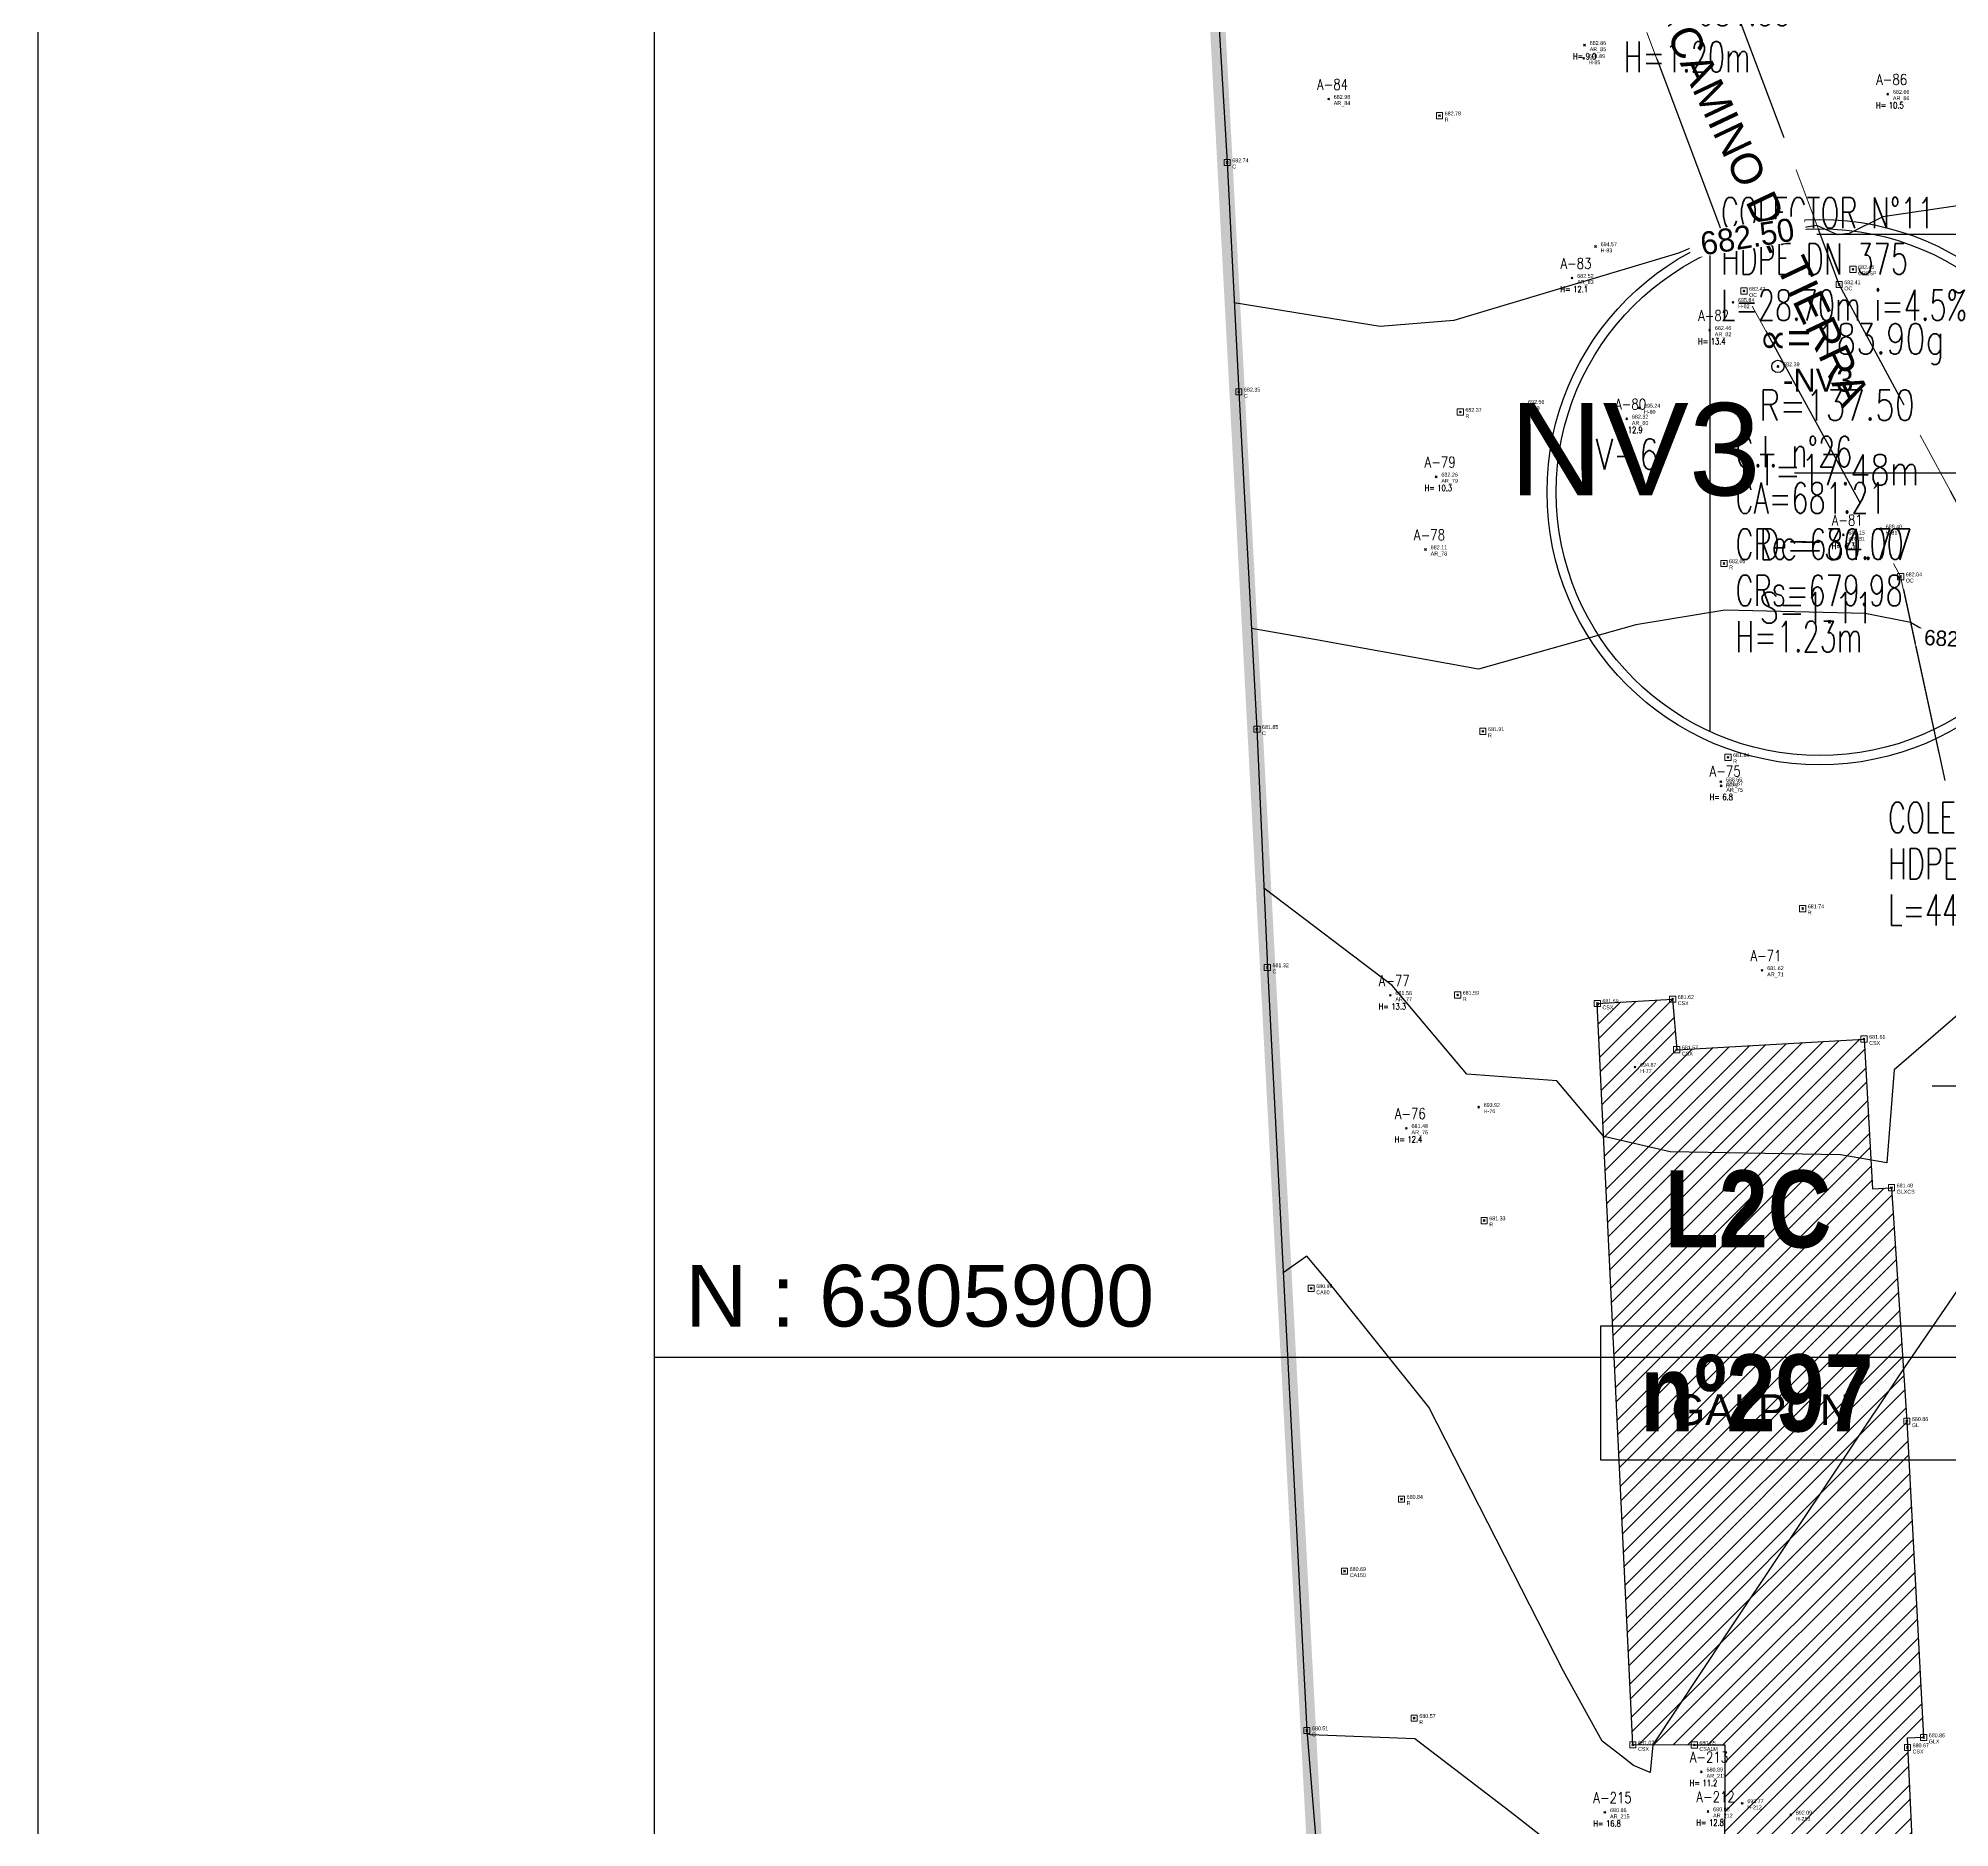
# Model space of a CAD drawing. Extents: x 350769 to 354978, y 6304672 to 6307963.
# Drawn here: x 352180 to 352242, y 6305884.7 to 6305942.8 of the extents above; entities that cross this region are included whole.
import ezdxf
from ezdxf import colors
from ezdxf.entities.mleader import LeaderData, LeaderLine
from ezdxf.math import Vec2, Vec3

# ---------------------------------------------------------------- set-up
doc = ezdxf.new("R2010")
doc.units = 0
doc.header["$PDMODE"] = 35
doc.header["$PDSIZE"] = 0.03
for name, pattern in [('4.0 - LO RECABARREN - DESNIVEL NUEVO$0$HIDDEN', [0.375, 0.25, -0.125]), ('CONTINUOS', [0]), ('DASHDOT', [1, 0.5, -0.25, 0, -0.25]), ('DASHED', [19.049999999999997, 12.7, -6.35]), ('HIDDEN', [9.524999999999999, 6.35, -3.175])]:
    doc.linetypes.add(name, pattern=pattern)
doc.layers.get('0').update_dxf_attribs({"linetype": 'CONTINUOUS'})
for name, color, linetype in [('-LAMINA 1_1250', 1, 'CONTINUOUS'), ('02_Geo ext_Geometria', 2, 'CONTINUOUS'), ('03_Pav ext_Txt', 2, 'CONTINUOS'), ('03_S2_Pav ext_Borde vereda', 7, 'CONTINUOUS'), ('05_All ext_Txt', 4, 'CONTINUOUS'), ('1-ARBOL H1', 7, 'CONTINUOUS'), ('1-ARBOL H2', 1, 'CONTINUOUS'), ('1-ARBOL H3', 241, 'CONTINUOUS'), ('1-ARBOL NOMBRE', 3, 'CONTINUOUS'), ('1-ARBOL PTO', 7, 'CONTINUOUS'), ('1-CAMINO DE TIERRA', 252, 'HIDDEN'), ('1-CASA', 2, 'CONTINUOUS'), ('1-CERCO', 252, 'CERCO_LINE'), ('1-coordenadas', 8, 'CONTINUOUS'), ('1-PRS', 6, 'CONTINUOUS'), ('1-TEXTOS', 7, 'CONTINUOUS'), ('2-ACHURADO EDIFICACION', 252, 'CONTINUOUS'), ('C-TINN', 5, 'CONTINUOUS'), ('C-TOPO-MAJR', 9, 'CONTINUOUS'), ('C-TOPO-MINR', 8, 'CONTINUOUS'), ('V-NODE-TEXT DIC 2012', 31, 'CONTINUOUS')]:
    doc.layers.add(name, color=color, linetype=linetype)
doc.layers.add('0_ASD_LINEA OFICIAL', color=253, linetype='DASHDOT', lineweight=20)
doc.layers.add('0_ASD_TOPOGRAFIA_ELEMENTOS', color=9, linetype='CONTINUOS', lineweight=5, true_color=0xbdbdbd)
doc.styles.add('A', font='arial.ttf', dxfattribs={"height": 2})
doc.styles.add('MtXpl_Symbol', font='symbol.ttf')
doc.styles.add('NEW TURNER_TITULOS', font='techb___.ttf')
doc.styles.add('ROMANS', font='romans.shx', dxfattribs={"width": 0.65})
doc.linetypes.add('CERCO_LINE', pattern='A,0.5,-0.2,[" X ",STANDARD,S=0.1,R=0,X=-0.1,Y=-0.05],-0.25', length=0.95)

# ---------------------------------------------------------------- blocks, each defined once
blk = doc.blocks.new('COORDENADAS')
at = {"layer": '-LAMINA 1_1250'}
blk.add_lwpolyline([(0, 0), (1436.25, 0), (1436.25, -923.4793331762776), (0, -923.4793331762776)], close=True, dxfattribs=at)
at = {"layer": '1-coordenadas'}
for p, q in [((20, -900.625), (20, -0.625)), ((20, -300.625), (1420, -300.625))]:
    blk.add_line(p, q, dxfattribs=at)
at = {"layer": '1-coordenadas', "style": 'A'}
blk.add_text('N : 6305900', height=2, dxfattribs=at).set_placement((21, -299.625))
blk = doc.blocks.new('_Dot')
at = {"color": 0, "linetype": 'ByBlock', "lineweight": -2}
blk.add_line((-0.5, 0), (-1, 0), dxfattribs=at)
at = {"color": 0, "linetype": 'ByBlock', "const_width": 0.5}
blk.add_lwpolyline([(-0.25, 0, 1), (0.25, 0, 1)], format="xyb", close=True, dxfattribs=at)
blk = doc.blocks.new('A$C27410629')
blk.add_lwpolyline([(26.76225675866863, 1139.310514166373), (39.21964993734127, 1139.310514166373), (39.21964993734127, 1134.950208185357), (26.76225675866863, 1134.950208185357)], close=True)
at = {"layer": '0_ASD_LINEA OFICIAL', "ltscale": 8}
blk.add_lwpolyline([(76.7953272922519, 1069.871826448478, 0.5, 0.5, 0.0082602829516699), (73.75120944769878, 1083.84613889671, 0.5, 0.5, 0.0284436034361872), (70.02322302448738, 1095.123899362329, 0.5, 0.5, -0.0125641486096236), (61.85169162339338, 1118.103795091622, 0.5, 0.5, -4.8188611198e-05), (57.16621416757698, 1131.528602737148, 0.5, 0.5, -0.0136636635266434), (47.35306737102655, 1157.144811785064, 0.5, 0.5, -0.058265206568289), (39.5238239384571, 1192.667044975913, 0.5, 0.5, 0), (39.52382393476162, 1192.667044975795, 0.5, 0.5, -0.0039617241967277), (39.30971049536311, 1195.102375908729, 0.5, 0.5, -0.2741006311764708), (74.41974673312143, 1266.696226243977, 0.5, 0.5, 0), (74.41974673312143, 1266.696226243977, 0.5, 0.5, -0.1176347053763299), (110.9320621097566, 1279.578054116107, 0.5, 0.5, -0.1054479127376658), (145.7934265161566, 1276.066786170079, 0.5, 0.5, -0.0422728465568076), (159.0130519136401, 1270.583866395673, 0.5, 0.5, 0), (184.10035183937, 1256.740404939205, 0.5, 0.5, 0.0189373347584972), (195.808663727601, 1250.818771916636, 0.5, 0.5, -0.0114747213886426), (213.8720052116551, 1241.444718308924, 0.5, 0.5, 0.0496207765704239)], format="xyseb", dxfattribs=at)
at = {"layer": '0_ASD_LINEA OFICIAL', "ltscale": 8, "const_width": 0.5}
blk.add_lwpolyline([(61.85169161810154, 1118.103795091453), (61.85169161815975, 1118.103795091453), (17.77193535112656, 1116.644646097827), (16.44336055009626, 1141.555059551551), (16.44336055009626, 1141.555059551551), (15.7726491090134, 1154.201475947993), (13.7703287539498, 1191.843586273683), (39.52382393844515, 1192.667044975913)], dxfattribs=at)
at = {"char_height": 2.5, "attachment_point": 1, "style": 'NEW TURNER_TITULOS'}
for s, heights, insert in [('L2C', [-2.547514619883041], (28.83633495767572, 1144.35211395288)), ('nº297', [-2.551169590643275], (28.04105387005438, 1138.379795611589))]:
    blk.add_mtext_dynamic_manual_height_columns(s, width=20.98523473371461, gutter_width=12.5, heights=heights, dxfattribs=dict(at, insert=insert))
blk = doc.blocks.new('TOPOGRAFIA')
at = {"layer": '2-ACHURADO EDIFICACION', "lineweight": 0, "true_color": 0xbdbdbd}
h = blk.add_hatch(dxfattribs=at)
h.set_pattern_fill('ANSI31', color=9, scale=0.25)
h.set_pattern_definition([(45, (38000, -3000), (-0.561266007566822, 0.5612660075668221), [])])
h.paths.add_polyline_path([(390240.158, 6302905.505000001), (390239.5424362982, 6302905.469868322), (390239.265, 6302910.331), (390233.185, 6302909.984), (390233.0510000001, 6302911.622), (390230.6060000001, 6302911.486), (390231.7620000001, 6302887.421), (390233.754, 6302887.418), (390234.7582191091, 6302887.416487621), (390234.751, 6302882.623), (390240.896, 6302882.751), (390240.6604866233, 6302887.636037641), (390241.199, 6302887.662), (390240.652, 6302897.926)])
at = {"layer": '1-ARBOL H1', "color": 9, "lineweight": 0, "true_color": 0xbdbdbd}
for p in [(390230.1920000001, 6302942.587), (390240.034, 6302940.997), (390229.787, 6302935.028), (390234.254, 6302933.335), (390231.5620000001, 6302930.458), (390225.378, 6302928.577000001), (390238.591, 6302926.696), (390234.629, 6302918.547), (390223.886, 6302911.75), (390224.408, 6302907.433999999), (390233.985, 6302886.547999999), (390230.853, 6302885.232000001), (390234.198, 6302885.26)]:
    blk.add_point(p, dxfattribs=at)
at = {"layer": '1-ARBOL PTO', "color": 9, "lineweight": 0, "true_color": 0xbdbdbd}
for p in [(390230.1920000001, 6302942.587), (390221.885, 6302940.837), (390240.034, 6302940.997), (390229.787, 6302935.028), (390234.254, 6302933.335), (390231.5620000001, 6302930.458), (390225.378, 6302928.577000001), (390238.591, 6302926.696), (390225.031, 6302926.217), (390234.629, 6302918.547), (390235.954, 6302912.56), (390223.886, 6302911.75), (390224.408, 6302907.433999999), (390233.985, 6302886.547999999), (390230.853, 6302885.232000001), (390234.198, 6302885.26)]:
    blk.add_point(p, dxfattribs=at)
at = {"layer": '1-CAMINO DE TIERRA', "color": 9, "lineweight": 0, "true_color": 0xbdbdbd, "flags": 128}
for points in [[(390256.163, 6302982.562000001), (390245.9810000001, 6302983.731000001), (390239.089, 6302980.848999999), (390235.226, 6302973.646000001), (390231.977, 6302962.903), (390231.044, 6302954.066000001), (390232.031, 6302943.482000001), (390235.3660000001, 6302934.607999999), (390240.4520000001, 6302925.339), (390242.55, 6302915.677), (390243.9960000001, 6302905.507), (390245.048, 6302899.101), (390249.723, 6302894.042), (390254.669, 6302892.884), (390261.294, 6302892.378), (390267.199, 6302891.5), (390271.565, 6302889.01), (390275.217, 6302883.357999999), (390277.469, 6302876.31), (390279.29, 6302869.83), (390281.164, 6302861.143999999), (390282.7070000001, 6302850.98), (390283.3820000001, 6302844.566000001), (390283.607, 6302835.943), (390283.558, 6302827.859), (390283.929, 6302819.225), (390285.3020000001, 6302805.98), (390286.075, 6302792.348)], [(390286.643, 6302898.865), (390283.554, 6302895.427), (390279.995, 6302890.272999999), (390277.948, 6302885.206), (390274.448, 6302890.042), (390267.723, 6302894.584), (390261.543, 6302895.797999999), (390255.274, 6302895.857999999), (390251.289, 6302896.818), (390248.108, 6302900.147000001), (390246.933, 6302904.466), (390245.3320000001, 6302917.204), (390243.456, 6302925.54), (390238.4570000001, 6302934.82), (390235.025, 6302943.941000001), (390233.733, 6302953.932999999), (390234.483, 6302962.347), (390237.9570000001, 6302972.617000001), (390242.277, 6302978.332), (390246.331, 6302980.486), (390256.282, 6302978.451)]]:
    blk.add_lwpolyline(points, dxfattribs=at)
at = {"layer": '1-CASA', "color": 9, "lineweight": 0, "true_color": 0xbdbdbd, "flags": 128}
blk.add_lwpolyline([(390233.754, 6302887.418), (390231.7620000001, 6302887.421), (390230.6060000001, 6302911.486), (390233.0510000001, 6302911.622), (390233.185, 6302909.984), (390239.265, 6302910.331), (390239.5424362982, 6302905.469868322), (390240.158, 6302905.505000001), (390240.652, 6302897.926), (390241.199, 6302887.662), (390240.6604866233, 6302887.636037641), (390240.896, 6302882.751), (390234.751, 6302882.623), (390234.7582191091, 6302887.416487621)], close=True, dxfattribs=at)
at = {"layer": '1-CERCO', "color": 9, "lineweight": 0, "true_color": 0xbdbdbd, "flags": 128}
blk.add_lwpolyline([(390217.019, 6302967.12), (390217.7800000001, 6302952.375), (390218.592, 6302938.776000001), (390218.971, 6302931.335), (390219.558, 6302920.385), (390219.898, 6302912.654), (390221.179, 6302887.887), (390221.9160000001, 6302878.948), (390222.415, 6302867.436000001), (390222.989, 6302855.525), (390223.438, 6302847.049), (390223.907, 6302835.257), (390224.514, 6302825.448), (390224.93, 6302816.682999999), (390225.583, 6302806.101), (390226.043, 6302796.827000001), (390226.504, 6302788.467999999), (390227.259, 6302774.44), (390228.075, 6302760.58), (390228.42, 6302751.175), (390228.847, 6302739.443), (390229.973, 6302729.188999999)], dxfattribs=at)
at = {"layer": '1-coordenadas', "color": 9, "linetype": '4.0 - LO RECABARREN - DESNIVEL NUEVO$0$HIDDEN', "lineweight": 0, "ltscale": 50, "true_color": 0xbdbdbd}
for p, q in [((390200, 6302300), (390200, 6303200)), ((390200, 6302900), (390900, 6302900))]:
    blk.add_line(p, q, dxfattribs=at)
at = {"layer": '1-PRS', "color": 9, "lineweight": 0, "true_color": 0xbdbdbd}
blk.add_circle((390236.47, 6302932.159), 0.2, dxfattribs=at)
blk.add_point((390236.47, 6302932.159), dxfattribs=at)
at = {"layer": 'C-TINN', "color": 9, "linetype": 'Continuous', "lineweight": 0, "true_color": 0xbdbdbd}
for points, elevation in [([(390225.3870000001, 6302940.199), (390225.3870000001, 6302940.398999999), (390225.587, 6302940.398999999), (390225.587, 6302940.199), (390225.3870000001, 6302940.199)], 682.784), ([(390218.4920000001, 6302938.676), (390218.4920000001, 6302938.875999999), (390218.692, 6302938.875999999), (390218.692, 6302938.676), (390218.4920000001, 6302938.676)], 682.743), ([(390238.804, 6302935.211), (390238.804, 6302935.410999999), (390239.004, 6302935.410999999), (390239.004, 6302935.211), (390238.804, 6302935.211)], 682.449), ([(390235.266, 6302934.508), (390235.266, 6302934.708), (390235.466, 6302934.708), (390235.466, 6302934.508), (390235.266, 6302934.508)], 682.422), ([(390238.357, 6302934.720000001), (390238.357, 6302934.92), (390238.557, 6302934.92), (390238.557, 6302934.720000001), (390238.357, 6302934.720000001)], 682.409), ([(390218.8710000001, 6302931.235), (390218.8710000001, 6302931.435), (390219.071, 6302931.435), (390219.071, 6302931.235), (390218.8710000001, 6302931.235)], 682.346), ([(390226.059, 6302930.58), (390226.059, 6302930.779999999), (390226.259, 6302930.779999999), (390226.259, 6302930.58), (390226.059, 6302930.58)], 682.373), ([(390234.619, 6302925.666), (390234.619, 6302925.865999999), (390234.819, 6302925.865999999), (390234.819, 6302925.666), (390234.619, 6302925.666)], 682.052), ([(390240.352, 6302925.239), (390240.352, 6302925.438999999), (390240.552, 6302925.438999999), (390240.552, 6302925.239), (390240.352, 6302925.239)], 682.042), ([(390219.4580000001, 6302920.285), (390219.4580000001, 6302920.484999999), (390219.658, 6302920.484999999), (390219.658, 6302920.285), (390219.4580000001, 6302920.285)], 681.853), ([(390226.7910000001, 6302920.217), (390226.7910000001, 6302920.416999999), (390226.991, 6302920.416999999), (390226.991, 6302920.217), (390226.7910000001, 6302920.217)], 681.91), ([(390234.749, 6302919.373000001), (390234.749, 6302919.573), (390234.949, 6302919.573), (390234.949, 6302919.373000001), (390234.749, 6302919.373000001)], 681.837), ([(390237.173, 6302914.464000001), (390237.173, 6302914.664), (390237.373, 6302914.664), (390237.373, 6302914.464000001), (390237.173, 6302914.464000001)], 681.735), ([(390219.798, 6302912.554), (390219.798, 6302912.754), (390219.998, 6302912.754), (390219.998, 6302912.554), (390219.798, 6302912.554)], 681.324), ([(390225.972, 6302911.659), (390225.972, 6302911.858999999), (390226.172, 6302911.858999999), (390226.172, 6302911.659), (390225.972, 6302911.659)], 681.592), ([(390230.5060000001, 6302911.386), (390230.5060000001, 6302911.585999999), (390230.706, 6302911.585999999), (390230.706, 6302911.386), (390230.5060000001, 6302911.386)], 681.594), ([(390232.951, 6302911.522000001), (390232.951, 6302911.722), (390233.151, 6302911.722), (390233.151, 6302911.522000001), (390232.951, 6302911.522000001)], 681.616), ([(390239.1650000001, 6302910.231000001), (390239.1650000001, 6302910.431), (390239.365, 6302910.431), (390239.365, 6302910.231000001), (390239.1650000001, 6302910.231000001)], 681.614), ([(390233.085, 6302909.884000001), (390233.085, 6302910.084), (390233.285, 6302910.084), (390233.285, 6302909.884000001), (390233.085, 6302909.884000001)], 681.574), ([(390240.058, 6302905.405), (390240.058, 6302905.605), (390240.258, 6302905.605), (390240.258, 6302905.405), (390240.058, 6302905.405)], 681.477), ([(390226.8330000001, 6302904.338), (390226.8330000001, 6302904.538), (390227.033, 6302904.538), (390227.033, 6302904.338), (390226.8330000001, 6302904.338)], 681.33), ([(390221.217, 6302902.140000001), (390221.217, 6302902.34), (390221.417, 6302902.34), (390221.417, 6302902.140000001), (390221.217, 6302902.140000001)], 680.964), ([(390240.5520000001, 6302897.826), (390240.5520000001, 6302898.026), (390240.752, 6302898.026), (390240.752, 6302897.826), (390240.5520000001, 6302897.826)], 680.862), ([(390224.152, 6302895.299000001), (390224.152, 6302895.499), (390224.352, 6302895.499), (390224.352, 6302895.299000001), (390224.152, 6302895.299000001)], 680.837), ([(390222.3020000001, 6302892.958000001), (390222.3020000001, 6302893.158), (390222.502, 6302893.158), (390222.502, 6302892.958000001), (390222.3020000001, 6302892.958000001)], 680.689), ([(390221.0790000001, 6302887.787), (390221.0790000001, 6302887.987), (390221.279, 6302887.987), (390221.279, 6302887.787), (390221.0790000001, 6302887.787)], 680.514), ([(390224.563, 6302888.187), (390224.563, 6302888.386999999), (390224.763, 6302888.386999999), (390224.763, 6302888.187), (390224.563, 6302888.187)], 680.572), ([(390231.662, 6302887.321), (390231.662, 6302887.521), (390231.862, 6302887.521), (390231.862, 6302887.321), (390231.662, 6302887.321)], 681.07), ([(390233.6540000001, 6302887.318), (390233.6540000001, 6302887.517999999), (390233.854, 6302887.517999999), (390233.854, 6302887.318), (390233.6540000001, 6302887.318)], 680.854), ([(390240.575, 6302887.235), (390240.575, 6302887.435), (390240.775, 6302887.435), (390240.775, 6302887.235), (390240.575, 6302887.235)], 680.667), ([(390241.0990000001, 6302887.562), (390241.0990000001, 6302887.761999999), (390241.299, 6302887.761999999), (390241.299, 6302887.562), (390241.0990000001, 6302887.562)], 680.861)]:
    blk.add_lwpolyline(points, dxfattribs=dict(at, elevation=elevation))
for p in [(390225.487, 6302940.299, 682.784), (390218.592, 6302938.776, 682.743), (390238.904, 6302935.311, 682.449), (390235.366, 6302934.608, 682.422), (390238.457, 6302934.82, 682.409), (390218.971, 6302931.335, 682.346), (390226.159, 6302930.68, 682.373), (390234.719, 6302925.766, 682.052), (390240.452, 6302925.339, 682.042), (390219.558, 6302920.385, 681.853), (390226.891, 6302920.317, 681.91), (390234.849, 6302919.473, 681.837), (390237.273, 6302914.564, 681.735), (390219.898, 6302912.654, 681.324), (390226.072, 6302911.759, 681.592), (390233.051, 6302911.622, 681.616), (390230.6060000001, 6302911.486, 681.594), (390239.265, 6302910.331, 681.614), (390233.185, 6302909.984, 681.574), (390240.158, 6302905.505, 681.477), (390226.933, 6302904.438, 681.33), (390221.317, 6302902.24, 680.964), (390240.652, 6302897.926, 680.862), (390224.252, 6302895.399, 680.837), (390222.402, 6302893.058, 680.689), (390224.663, 6302888.287, 680.572), (390221.179, 6302887.887, 680.514), (390231.762, 6302887.421, 681.07), (390233.754, 6302887.418, 680.854), (390240.675, 6302887.335, 680.667), (390241.199, 6302887.662, 680.861)]:
    blk.add_point(p, dxfattribs=at)
at = {"layer": 'C-TOPO-MAJR', "color": 9, "linetype": 'Continuous', "lineweight": -3, "true_color": 0xbdbdbd, "elevation": 682.5}
blk.add_lwpolyline([(390265.0070769231, 6302944.533538462), (390258.7453, 6302940.45), (390260.1674067797, 6302934.772271186), (390255.4953216081, 6302940.09401005), (390252.2670506329, 6302939.061417721), (390244.7907906977, 6302937.743494186), (390239.8785473684, 6302937.016010526), (390238.7862311978, 6302936.473629526), (390238.4006183206, 6302936.430923664), (390237.7357251732, 6302936.736884527), (390235.3026714286, 6302936.341271428), (390234.6778253968, 6302936.439142857), (390233.2373756906, 6302935.834237569), (390225.951350365, 6302933.652294404), (390223.5616783784, 6302933.458897297), (390218.8239823678, 6302934.221433249)], dxfattribs=at)
at = {"layer": 'C-TOPO-MINR', "color": 9, "linetype": 'Continuous', "lineweight": -3, "true_color": 0xbdbdbd}
for points, elevation in [([(390243.9800223464, 6302923.21150838), (390241.6505964913, 6302923.340929824), (390240.7747692308, 6302923.852538461), (390239.3040682927, 6302924.137185366), (390234.7504418605, 6302924.243972093), (390231.8524084507, 6302923.77059155), (390226.7487105832, 6302922.331406048), (390221.4240519231, 6302923.295317307), (390219.3829716025, 6302923.650010142)], 682), ([(390243.1009546742, 6302911.802028329), (390240.2438275863, 6302909.332931034), (390240.008080292, 6302906.315204379), (390238.5046082475, 6302906.567030928), (390232.9760674603, 6302906.671178572), (390230.8133740459, 6302907.168996183), (390229.298189394, 6302908.976484848), (390226.3743358779, 6302909.188267175), (390223.9525671642, 6302912.066238806), (390219.7848809074, 6302915.226128545)], 681.5), ([(390242.9478805971, 6302903.130865672), (390240.5411512195, 6302899.626653658), (390234.7538269231, 6302890.956336538), (390232.4075555556, 6302887.420027778), (390232.318462766, 6302886.527755319), (390231.7823514377, 6302886.755105431), (390231.272, 6302887.156171371), (390230.7641485944, 6302887.542726908), (390229.505776824, 6302889.817824034), (390225.1384158215, 6302898.387553752), (390221.8693934426, 6302902.456196722), (390221.1751, 6302903.2814), (390220.4104, 6302902.7472)], 681), ([(390247.8293757226, 6302880.441242775), (390240.814208, 6302880.014376001), (390238.6059470198, 6302879.610218543), (390235.0372517483, 6302879.521261073), (390232.572768, 6302881.725168), (390231.9277188499, 6302881.998715655), (390227.772, 6302885.264538306), (390224.6855910932, 6302887.613785424), (390221.2958486239, 6302887.751527523), (390221.1861702571, 6302887.800032661), (390221.1859188325, 6302887.772520192)], 680.5)]:
    blk.add_lwpolyline(points, dxfattribs=dict(at, elevation=elevation))
at = {"layer": 'V-NODE-TEXT DIC 2012', "color": 9, "lineweight": 0, "true_color": 0xbdbdbd}
for p in [(390230.192, 6302942.587), (390230.165, 6302942.16), (390221.885, 6302940.837), (390240.034, 6302940.997), (390225.487, 6302940.299), (390218.592, 6302938.776), (390230.55, 6302936.054), (390238.904, 6302935.311), (390229.787, 6302935.028), (390235.366, 6302934.608), (390238.457, 6302934.82), (390235.009, 6302934.242), (390234.254, 6302933.335), (390236.47, 6302932.159), (390218.971, 6302931.335), (390228.1930000001, 6302930.936), (390231.955, 6302930.814), (390226.159, 6302930.68), (390231.562, 6302930.458), (390225.3780000001, 6302928.577), (390238.591, 6302926.696), (390239.805, 6302926.891), (390225.031, 6302926.217), (390234.719, 6302925.766), (390240.452, 6302925.339), (390219.558, 6302920.385), (390226.891, 6302920.317), (390234.849, 6302919.473), (390234.614, 6302918.682), (390234.629, 6302918.547), (390237.273, 6302914.564), (390219.898, 6302912.654), (390235.9540000001, 6302912.56), (390223.886, 6302911.75), (390226.072, 6302911.759), (390233.051, 6302911.622), (390230.6060000001, 6302911.486), (390239.265, 6302910.331), (390233.185, 6302909.984), (390231.83, 6302909.422), (390226.754, 6302908.118), (390224.408, 6302907.434), (390240.158, 6302905.505), (390226.933, 6302904.438), (390221.317, 6302902.24), (390240.652, 6302897.926), (390224.252, 6302895.399), (390222.402, 6302893.058), (390224.663, 6302888.287), (390221.179, 6302887.887), (390231.762, 6302887.421), (390233.754, 6302887.418), (390240.675, 6302887.335), (390241.199, 6302887.662), (390233.985, 6302886.548), (390235.31, 6302885.523), (390230.853, 6302885.232), (390234.198, 6302885.26), (390236.885, 6302885.151)]:
    blk.add_point(p, dxfattribs=at)
at = {"layer": '1-ARBOL H2', "color": 9, "lineweight": 0, "true_color": 0xbdbdbd, "style": 'ROMANS', "width": 0.8}
for p in [(390229.8150668355, 6302942.125000006), (390239.6570668353, 6302940.535000006), (390229.4100668354, 6302934.566000005), (390233.8770668355, 6302932.873000005), (390231.1850668353, 6302929.996000005), (390225.0010668353, 6302928.115000006), (390238.2140668354, 6302926.234000006), (390234.2520668355, 6302918.085000006), (390223.5090668354, 6302911.288000005), (390224.0310668354, 6302906.972000006), (390233.6080668353, 6302886.086000006), (390230.4760668354, 6302884.770000005), (390233.8210668353, 6302884.798000005)]:
    blk.add_text('H=', height=0.2, dxfattribs=at).set_placement(p)
at = {"layer": '1-ARBOL H3', "color": 9, "lineweight": 0, "true_color": 0xbdbdbd, "style": 'ROMANS', "width": 0.8}
for s, p in [('9.0', (390230.2281939024, 6302942.125000007)), ('10.5', (390240.0701939024, 6302940.535000006)), ('12.1', (390229.8231939023, 6302934.566000006)), ('13.4', (390234.2901939024, 6302932.873000006)), ('12.9', (390231.5981939024, 6302929.996000006)), ('10.3', (390225.4141939024, 6302928.115000006)), ('6.3', (390238.6271939024, 6302926.234000006)), ('6.8', (390234.6651939024, 6302918.085000006)), ('13.3', (390223.9221939024, 6302911.288000006)), ('12.4', (390224.4441939024, 6302906.972000006)), ('11.2', (390234.0211939024, 6302886.086000005)), ('16.8', (390230.8891939024, 6302884.770000006)), ('12.8', (390234.2341939024, 6302884.798000006))]:
    blk.add_text(s, height=0.2, dxfattribs=at).set_placement(p)
at = {"layer": '1-ARBOL NOMBRE', "color": 9, "lineweight": 0, "true_color": 0xbdbdbd, "style": 'ROMANS', "width": 0.8}
for s, p in [('A-84', (390221.5080668355, 6302941.137000003)), ('A-86', (390239.6570668353, 6302941.297000003)), ('A-83', (390229.4100668354, 6302935.328000003)), ('A-82', (390233.8770668355, 6302933.635000003)), ('A-80', (390231.1850668353, 6302930.758000002)), ('A-79', (390225.0010668353, 6302928.877000003)), ('A-81', (390238.2140668354, 6302926.996000003)), ('A-78', (390224.6540668355, 6302926.517000002)), ('A-75', (390234.2520668355, 6302918.847000003)), ('A-71', (390235.5770668353, 6302912.860000003)), ('A-77', (390223.5090668354, 6302912.050000003)), ('A-76', (390224.0310668354, 6302907.734000003)), ('A-213', (390233.6080668353, 6302886.848000003)), ('A-215', (390230.4760668354, 6302885.532000002)), ('A-212', (390233.8210668353, 6302885.560000002))]:
    blk.add_text(s, height=0.35, dxfattribs=at).set_placement(p)
at = {"layer": '1-coordenadas', "color": 9, "lineweight": 0, "true_color": 0xbdbdbd, "style": 'A'}
blk.add_text('N : 6305900', height=2, dxfattribs=at).set_placement((390201, 6302901))
at = {"layer": '1-PRS', "color": 9, "lineweight": 0, "true_color": 0xbdbdbd, "style": 'A'}
blk.add_text('NV3', height=3, dxfattribs=at).set_placement((390227.7559152174, 6302927.974302232))
at = {"layer": '1-TEXTOS', "color": 9, "lineweight": 0, "true_color": 0xbdbdbd, "style": 'A'}
blk.add_text('CAMINO DE TIERRA', height=1, rotation=295.3230806812517, dxfattribs=at).set_placement((390232.8427735482, 6302942.924667363))
blk.add_text('GALPON', height=1, dxfattribs=at).set_placement((390233.017507401, 6302897.798836569))
at = {"layer": 'V-NODE-TEXT DIC 2012', "color": 9, "lineweight": 0, "true_color": 0xbdbdbd}
for s, height, p in [('AR_85', 0.127, (390230.3587893219, 6302942.392210678)), ('682.86', 0.127, (390230.3587893219, 6302942.594210678)), ('691.89', 0.125, (390230.3317893219, 6302942.168210678)), ('H-85', 0.125, (390230.3317893219, 6302941.968210679)), ('AR_84', 0.127, (390222.0517893219, 6302940.642210678)), ('682.98', 0.127, (390222.0517893219, 6302940.844210678)), ('AR_86', 0.127, (390240.2007893219, 6302940.802210678)), ('682.66', 0.127, (390240.2007893219, 6302941.004210678)), ('682.78', 0.125, (390225.6537893219, 6302940.307210677)), ('R', 0.125, (390225.6537893219, 6302940.107210678)), ('682.74', 0.125, (390218.7587893219, 6302938.784210677)), ('C', 0.125, (390218.7587893219, 6302938.584210678)), ('694.57', 0.125, (390230.7167893219, 6302936.062210677)), ('H-83', 0.125, (390230.7167893219, 6302935.862210678)), ('682.52', 0.127, (390229.9537893219, 6302935.035210677)), ('682.45', 0.125, (390239.0707893219, 6302935.319210677)), ('CRESP', 0.125, (390239.0707893219, 6302935.119210678)), ('AR_83', 0.127, (390229.9537893219, 6302934.833210678)), ('OC', 0.125, (390235.5327893219, 6302934.416210678)), ('682.42', 0.125, (390235.5327893219, 6302934.616210678)), ('OC', 0.125, (390238.6237893219, 6302934.628210679)), ('682.41', 0.125, (390238.6237893219, 6302934.828210678)), ('695.84', 0.125, (390235.1757893219, 6302934.250210677)), ('H-82', 0.125, (390235.1757893219, 6302934.050210678)), ('AR_82', 0.127, (390234.4207893219, 6302933.140210678)), ('682.46', 0.127, (390234.4207893219, 6302933.342210677)), ('682.39', 0.127, (390236.6367893219, 6302932.166210677)), ('-NV3', 0.75, (390236.6367893219, 6302931.341210678)), ('682.35', 0.125, (390219.1377893219, 6302931.343210678)), ('C', 0.125, (390219.1377893219, 6302931.143210678)), ('682.37', 0.125, (390226.3257893219, 6302930.688210677)), ('692.56', 0.125, (390228.3597893219, 6302930.944210677)), ('H-79', 0.125, (390228.3597893219, 6302930.744210678)), ('695.24', 0.125, (390232.1217893219, 6302930.822210678)), ('H-80', 0.125, (390232.1217893219, 6302930.622210679)), ('R', 0.125, (390226.3257893219, 6302930.488210678)), ('AR_80', 0.127, (390231.7287893219, 6302930.263210678)), ('682.32', 0.127, (390231.7287893219, 6302930.465210677)), ('AR_79', 0.127, (390225.5447893219, 6302928.382210677)), ('682.26', 0.127, (390225.5447893219, 6302928.584210677)), ('688.40', 0.125, (390239.9717893219, 6302926.899210677)), ('AR_81', 0.127, (390238.7577893219, 6302926.501210678)), ('682.15', 0.127, (390238.7577893219, 6302926.703210678)), ('H-81', 0.125, (390239.9717893219, 6302926.699210678)), ('AR_78', 0.127, (390225.1977893219, 6302926.022210678)), ('682.11', 0.127, (390225.1977893219, 6302926.224210678)), ('682.05', 0.125, (390234.8857893219, 6302925.774210677)), ('R', 0.125, (390234.8857893219, 6302925.574210678)), ('OC', 0.125, (390240.6187893219, 6302925.147210678)), ('682.04', 0.125, (390240.6187893219, 6302925.347210677)), ('681.85', 0.125, (390219.7247893219, 6302920.393210677)), ('C', 0.125, (390219.7247893219, 6302920.193210678)), ('681.91', 0.125, (390227.0577893219, 6302920.325210677)), ('R', 0.125, (390227.0577893219, 6302920.125210678)), ('681.84', 0.125, (390235.0157893219, 6302919.481210678)), ('R', 0.125, (390235.0157893219, 6302919.281210679)), ('688.66', 0.125, (390234.7807893219, 6302918.690210678)), ('H-75', 0.125, (390234.7807893219, 6302918.490210678)), ('AR_75', 0.127, (390234.7957893219, 6302918.352210678)), ('681.87', 0.127, (390234.7957893219, 6302918.554210678)), ('681.74', 0.125, (390237.4397893219, 6302914.572210678)), ('R', 0.125, (390237.4397893219, 6302914.372210679)), ('681.32', 0.125, (390220.0647893219, 6302912.662210678)), ('C', 0.125, (390220.0647893219, 6302912.462210678)), ('AR_71', 0.127, (390236.1207893219, 6302912.365210677)), ('681.62', 0.127, (390236.1207893219, 6302912.567210677)), ('AR_77', 0.127, (390224.0527893219, 6302911.555210678)), ('681.56', 0.127, (390224.0527893219, 6302911.757210677)), ('681.59', 0.125, (390226.2387893219, 6302911.767210677)), ('R', 0.125, (390226.2387893219, 6302911.567210678)), ('681.59', 0.125, (390230.7727893219, 6302911.494210677)), ('681.62', 0.125, (390233.2177893219, 6302911.630210678)), ('CSX', 0.125, (390233.2177893219, 6302911.430210679)), ('CSX', 0.125, (390230.7727893219, 6302911.294210678)), ('681.61', 0.125, (390239.4317893219, 6302910.339210678)), ('CSX', 0.125, (390239.4317893219, 6302910.139210679)), ('681.57', 0.125, (390233.3517893219, 6302909.992210678)), ('CSX', 0.125, (390233.3517893219, 6302909.792210679)), ('694.87', 0.125, (390231.9967893219, 6302909.430210678)), ('H-77', 0.125, (390231.9967893219, 6302909.230210679)), ('693.92', 0.125, (390226.9207893219, 6302908.126210677)), ('H-76', 0.125, (390226.9207893219, 6302907.926210678)), ('AR_76', 0.127, (390224.5747893219, 6302907.239210678)), ('681.48', 0.127, (390224.5747893219, 6302907.441210678)), ('GLXCS', 0.125, (390240.3247893219, 6302905.313210678)), ('681.48', 0.125, (390240.3247893219, 6302905.513210678)), ('681.33', 0.125, (390227.0997893219, 6302904.446210678)), ('R', 0.125, (390227.0997893219, 6302904.246210678)), ('680.96', 0.125, (390221.4837893219, 6302902.248210678)), ('CA80', 0.125, (390221.4837893219, 6302902.048210679)), ('GL', 0.125, (390240.8187893219, 6302897.734210678)), ('680.86', 0.125, (390240.8187893219, 6302897.934210678)), ('680.84', 0.125, (390224.4187893219, 6302895.407210678)), ('R', 0.125, (390224.4187893219, 6302895.207210679)), ('680.69', 0.125, (390222.5687893219, 6302893.066210678)), ('CA150', 0.125, (390222.5687893219, 6302892.866210679)), ('680.51', 0.125, (390221.3457893219, 6302887.895210678)), ('680.57', 0.125, (390224.8297893219, 6302888.295210677)), ('R', 0.125, (390224.8297893219, 6302888.095210678)), ('C', 0.125, (390221.3457893219, 6302887.695210679)), ('681.07', 0.125, (390231.9287893219, 6302887.429210678)), ('CSX', 0.125, (390231.9287893219, 6302887.229210678)), ('680.85', 0.125, (390233.9207893219, 6302887.426210677)), ('CSA1M', 0.125, (390233.9207893219, 6302887.226210678)), ('680.67', 0.125, (390240.8417893219, 6302887.343210678)), ('GLX', 0.125, (390241.3657893219, 6302887.470210678)), ('680.86', 0.125, (390241.3657893219, 6302887.670210677)), ('680.89', 0.127, (390234.1517893219, 6302886.555210678)), ('CSX', 0.125, (390240.8417893219, 6302887.143210678)), ('AR_213', 0.127, (390234.1517893219, 6302886.353210678)), ('693.77', 0.125, (390235.4767893219, 6302885.531210678)), ('H-212', 0.125, (390235.4767893219, 6302885.331210678)), ('AR_215', 0.127, (390231.0197893219, 6302885.037210678)), ('680.86', 0.127, (390231.0197893219, 6302885.239210677)), ('AR_212', 0.127, (390234.3647893219, 6302885.065210678)), ('680.98', 0.127, (390234.3647893219, 6302885.267210677)), ('692.09', 0.125, (390237.0517893219, 6302885.159210677)), ('H-213', 0.125, (390237.0517893219, 6302884.959210678))]:
    blk.add_text(s, height=height, dxfattribs=at).set_placement(p)
at = {"layer": 'C-TOPO-MAJR', "color": 9, "linetype": 'Continuous', "lineweight": 0, "true_color": 0xbdbdbd, "insert": (390235.4752287863, 6302936.369329153, 682.5), "char_height": 0.75, "width": 3.751428571428572, "attachment_point": 5, "rotation": 9.2354352836387, "bg_fill": 3, "box_fill_scale": 1.042333333333333, "bg_fill_color": 9, "bg_fill_true_color": 13158600, "bg_fill_transparency": 0}
blk.add_mtext('682.50', dxfattribs=at)
at = {"layer": 'C-TOPO-MINR', "color": 9, "linetype": 'Continuous', "lineweight": 0, "true_color": 0xbdbdbd, "insert": (390242.2394718032, 6302923.30821228, 682), "char_height": 0.5, "width": 2.50095238095238, "attachment_point": 5, "rotation": 356.81995173857064, "bg_fill": 3, "box_fill_scale": 1.0635, "bg_fill_color": 9, "bg_fill_true_color": 13158600, "bg_fill_transparency": 0}
blk.add_mtext('682.00', dxfattribs=at)

msp = doc.modelspace()

# ---------------------------------------------------------------- hatches: boundary and pattern name
at = {"layer": '2-ACHURADO EDIFICACION'}
h = msp.add_hatch(dxfattribs=at)
h.set_pattern_fill('ANSI31', color=256, scale=0.25)
h.set_pattern_definition([(45, (0, 0), (-0.561266007566822, 0.5612660075668221), [])])
h.paths.add_polyline_path([(352240.158, 6305905.505000001), (352239.5424362982, 6305905.469868322), (352239.265, 6305910.331), (352233.185, 6305909.984), (352233.0510000001, 6305911.622), (352230.6060000001, 6305911.486), (352231.7620000001, 6305887.421), (352233.754, 6305887.418), (352234.7582191091, 6305887.416487621), (352234.751, 6305882.623), (352240.896, 6305882.751), (352240.6604866233, 6305887.636037641), (352241.199, 6305887.662), (352240.652, 6305897.926)])

# ---------------------------------------------------------------- linework, layer by layer
at = {"layer": '02_Geo ext_Geometria'}
msp.add_lwpolyline([(352234.2589484838, 6305935.851018783), (352234.2589484838, 6305920.309488649)], dxfattribs=at)
for radius in [8.850000000031127, 8.550000000031126]:
    msp.add_circle((352237.8251383649, 6305928.080253716), radius, dxfattribs=at)
at = {"layer": '1-CAMINO DE TIERRA', "flags": 128}
for points in [[(352245.8081906035, 6305983.658736988), (352239.089, 6305980.848999999), (352235.226, 6305973.646000001), (352231.977, 6305962.903), (352231.044, 6305954.066000001), (352232.031, 6305943.482000001), (352235.3660000001, 6305934.607999999), (352240.4520000001, 6305925.339), (352242.55, 6305915.677), (352243.9960000001, 6305905.507), (352245.048, 6305899.101), (352249.723, 6305894.042), (352254.669, 6305892.884), (352261.294, 6305892.378), (352263.6651271677, 6305892.025442905)], [(352262.240764525, 6305895.791321761), (352255.274, 6305895.857999999), (352251.289, 6305896.818), (352248.108, 6305900.147000001), (352246.933, 6305904.466), (352245.3320000001, 6305917.204), (352243.456, 6305925.54), (352238.4570000001, 6305934.82), (352235.025, 6305943.941000001), (352233.733, 6305953.932999999), (352234.483, 6305962.347), (352237.9570000001, 6305972.617000001), (352242.277, 6305978.332), (352244.8312656106, 6305979.6891505)]]:
    msp.add_lwpolyline(points, dxfattribs=at)
at = {"layer": '1-CASA', "flags": 128}
msp.add_lwpolyline([(352233.754, 6305887.418), (352231.7620000001, 6305887.421), (352230.6060000001, 6305911.486), (352233.0510000001, 6305911.622), (352233.185, 6305909.984), (352239.265, 6305910.331), (352239.5424362982, 6305905.469868322), (352240.158, 6305905.505000001), (352240.652, 6305897.926), (352241.199, 6305887.662), (352240.6604866233, 6305887.636037641), (352240.896, 6305882.751), (352234.751, 6305882.623), (352234.7582191091, 6305887.416487621)], close=True, dxfattribs=at)
at = {"layer": '1-CERCO', "ltscale": 6, "flags": 128}
msp.add_lwpolyline([(352217.019, 6305967.12), (352217.7800000001, 6305952.375), (352218.592, 6305938.776000001), (352218.971, 6305931.335), (352219.558, 6305920.385), (352219.898, 6305912.654), (352221.179, 6305887.887), (352221.9160000001, 6305878.948), (352222.415, 6305867.436000001), (352222.989, 6305855.525), (352223.438, 6305847.049), (352223.907, 6305835.257), (352224.514, 6305825.448), (352224.93, 6305816.682999999), (352225.583, 6305806.101), (352226.043, 6305796.827000001), (352226.504, 6305788.467999999), (352227.259, 6305774.44), (352228.075, 6305760.58), (352228.42, 6305751.175), (352228.847, 6305739.443), (352229.973, 6305729.188999999)], dxfattribs=at)
at = {"layer": '1-PRS'}
msp.add_circle((352236.47, 6305932.159), 0.2, dxfattribs=at)
msp.add_point((352236.47, 6305932.159), dxfattribs=at)

# ---------------------------------------------------------------- block references
at = {"color": 252, "linetype": 'DASHED'}
msp.add_blockref('COORDENADAS', (352180, 6306200.625), dxfattribs=at)
at = {"layer": '03_S2_Pav ext_Borde vereda', "linetype": 'Continuous'}
msp.add_blockref('A$C27410629', (352203.9623478023, 6304761.713605438), dxfattribs=at)

# ---------------------------------------------------------------- texts
at = {"layer": '02_Geo ext_Geometria', "style": 'MtXpl_Symbol'}
msp.add_text('µ=', height=0.9999999999999998, dxfattribs=at).set_placement((352235.8612606544, 6305932.594975557))
at = {"layer": '02_Geo ext_Geometria', "style": 'ROMANS', "width": 0.75}
for s, p in [('183.90g', (352237.7237940943, 6305932.552676427)), ('R=137.50', (352235.8612606544, 6305930.405181103)), ('V-6', (352230.5480139153, 6305928.810658968)), ('T=17.48m', (352235.8612606544, 6305928.306457762)), ('Dc=34.77', (352235.8612606544, 6305925.885211505)), ('S=1.11', (352235.8612606544, 6305923.831036528))]:
    msp.add_text(s, height=0.9999999999999998, dxfattribs=at).set_placement(p)
at = {"layer": '1-PRS', "style": 'A'}
msp.add_text('NV3', height=3, dxfattribs=at).set_placement((352227.7559152174, 6305927.974302232))
at = {"layer": '1-TEXTOS', "style": 'A'}
msp.add_text('CAMINO DE TIERRA', height=1, rotation=295.3230806812517, dxfattribs=at).set_placement((352232.8427735482, 6305942.924667363))
msp.add_text('GALPON', height=1, dxfattribs=at).set_placement((352233.017507401, 6305897.798836569))

# ---------------------------------------------------------------- leaders
at = {"layer": '03_Pav ext_Txt'}
ml = msp.add_multileader_mtext('Standard', dxfattribs=at)
ml.set_content('{\\C256;VEREDA HC PROYECTADA}', color=2, style='ROMANS')
ml.set_leader_properties(color=7)
ml.set_arrow_properties(name='DOT')
ml.build(insert=Vec2(0, 0))
ml.multileader.update_dxf_attribs({"text_left_attachment_type": 6, "text_right_attachment_type": 6, "dogleg_length": 0.2, "arrow_head_size": 0.5})
ctx = ml.context
ctx.base_point, ctx.char_height, ctx.arrow_head_size, ctx.landing_gap_size, ctx.plane_origin, ctx.plane_x_axis, ctx.plane_y_axis = Vec3(352245.8254376564, 6305908.796053763, -7.66546946e-08), 1, 0.5, 0.0500000025053053, Vec3(352290.0384427099, 6305942.384687002, 1.338363147e-07), Vec3(1, 0, 5.672434878555774e-09), Vec3(6.806587941347077e-18, 1, -1.199941134111365e-09)
ctx.left_attachment, ctx.right_attachment = 6, 6
notes = []
notes.append((ctx, [(1, (1, 1, 0), (352252.0063900424, 6305908.796053763, -4.15936447e-08), (-1, 0, -5.672434878555774e-09), 0.2, [(0, [(352256.9964617153, 6305906.331066794, -1.03299647e-08)], 0, [])])]))
ctx.mtext.insert, ctx.mtext.text_direction, ctx.mtext.width, ctx.mtext.line_spacing_factor, ctx.mtext.line_spacing_style, ctx.mtext.flow_direction, ctx.mtext.extrusion = Vec3(352245.8754376589, 6305909.996053764, -7.78110022e-08), Vec3(1, 0, 5.672434878555774e-09), 10.17368098323086, 0.8999999999999998, 2, 5, Vec3(-5.672434878555774e-09, 1.19994113411135e-09, 1)
at = {"layer": '05_All ext_Txt'}
ml = msp.add_multileader_mtext('Standard', dxfattribs=at)
ml.set_content('{\\C256;C.I. n°27\\PCA=682.53^JCRs=681.33^JH=1.20m}', color=2, style='ROMANS')
ml.set_leader_properties(color=7)
ml.set_arrow_properties(name='DOT')
ml.build(insert=Vec2(0, 0))
ml.multileader.update_dxf_attribs({"text_left_attachment_type": 6, "text_right_attachment_type": 6, "dogleg_length": 0.4164050059420628, "arrow_head_size": 0.5})
ctx = ml.context
ctx.base_point, ctx.char_height, ctx.arrow_head_size, ctx.landing_gap_size, ctx.plane_origin, ctx.plane_x_axis, ctx.plane_y_axis = Vec3(352231.4142263745, 6305946.010574516, 1.074374584e-07), 1, 0.5, 0.0500000025053053, Vec3(352287.5338909864, 6305896.070929681, -3.24930872e-08), Vec3(1, -2.775557561562891e-16, -5.041539005118686e-09), Vec3(2.631196363540177e-16, 1, -2.863435111305193e-09)
ctx.left_attachment, ctx.right_attachment = 6, 6
notes.append((ctx, [(1, (1, 1, 0), (352243.0648349657, 6305946.010574516, 4.87004608e-08), (-1, 2.775557561562891e-16, 5.041539005118686e-09), 4.800608586172102, [(0, [(352255.0752269882, 6305958.250799332, -4.68994806e-08)], 0, [])])]))
ctx.mtext.insert, ctx.mtext.text_direction, ctx.mtext.width, ctx.mtext.line_spacing_factor, ctx.mtext.line_spacing_style, ctx.mtext.flow_direction, ctx.mtext.extrusion = Vec3(352231.464226377, 6305947.210574516, 1.037492593e-07), Vec3(1, -2.775557561562891e-16, -5.041539005118686e-09), 6.728604887088298, 0.8999999999999998, 2, 5, Vec3(5.041539005118687e-09, 2.863435111305191e-09, 1)
ml = msp.add_multileader_mtext('Standard', dxfattribs=at)
ml.set_content('{\\C256;COLECTOR N°11^JHDPE DN 375\\PL=28.70m i=4.5%}', color=2, style='ROMANS')
ml.set_leader_properties(color=7)
ml.set_arrow_properties(name='DOT')
ml.build(insert=Vec2(0, 0))
ml.multileader.update_dxf_attribs({"text_left_attachment_type": 6, "text_right_attachment_type": 6, "dogleg_length": 0.4164050059420628, "arrow_head_size": 0.5})
ctx = ml.context
ctx.base_point, ctx.char_height, ctx.arrow_head_size, ctx.landing_gap_size, ctx.plane_origin, ctx.plane_x_axis, ctx.plane_y_axis = Vec3(352234.5689287891, 6305936.446614888, 3.57263444e-08), 1, 0.5, 0.0500000025053053, Vec3(352272.8066178431, 6305900.43174045, -2.647702467e-07), Vec3(1, -1.387778780781446e-15, -3.517525297178413e-09), Vec3(1.403991249853975e-15, 1, 4.609055430399856e-09)
ctx.left_attachment, ctx.right_attachment = 6, 6
notes.append((ctx, [(1, (1, 1, 0), (352245.887829369, 6305936.446614888, -4.0881747e-09), (-1, 1.387778780781445e-15, 3.517525297178411e-09), 1.040329146316736, [(1, [(352260.4232015722, 6305939.708904711, -4.01806395e-08)], 0, [])])]))
ctx.mtext.insert, ctx.mtext.text_direction, ctx.mtext.rotation, ctx.mtext.width, ctx.mtext.line_spacing_factor, ctx.mtext.line_spacing_style, ctx.mtext.flow_direction, ctx.mtext.extrusion = Vec3(352234.6189287916, 6305937.646614888, 4.10813347e-08), Vec3(1, -1.387778780781446e-15, -3.517525297178413e-09), 6.283185307179584, 10.65136143063419, 0.8999999999999998, 2, 5, Vec3(3.517525297178408e-09, -4.609055430399862e-09, 1)
ml = msp.add_multileader_mtext('Standard', dxfattribs=at)
ml.set_content('{\\C256;C.I. n°26\\PCA=681.21^JCRe=680.00^JCRs=679.98^JH=1.23m}', color=2, style='ROMANS')
ml.set_leader_properties(color=7)
ml.set_arrow_properties(name='DOT')
ml.build(insert=Vec2(0, 0))
ml.multileader.update_dxf_attribs({"text_left_attachment_type": 6, "text_right_attachment_type": 6, "dogleg_length": 3, "arrow_head_size": 0.5})
ctx = ml.context
ctx.base_point, ctx.char_height, ctx.arrow_head_size, ctx.landing_gap_size, ctx.plane_origin, ctx.plane_x_axis, ctx.plane_y_axis = Vec3(352235.0439264587, 6305928.691196187, 9.94355768e-08), 1, 0.5, 0.0500000025053053, Vec3(352290.0743369857, 6305877.874854454, -3.24930872e-08), Vec3(1, -2.775557561562891e-16, -5.041539005118686e-09), Vec3(2.631196363540177e-16, 1, -2.863435111305193e-09)
ctx.left_attachment, ctx.right_attachment = 6, 6
notes.append((ctx, [(1, (1, 1, 0), (352244.9296407494, 6305928.691196187, 4.95963626e-08), (-1, 2.775557561562891e-16, 5.041539005118686e-09), 3, [(0, [(352261.9509709876, 6305930.526521188, -4.14726638e-08)], 0, [])])]))
ctx.mtext.insert, ctx.mtext.text_direction, ctx.mtext.width, ctx.mtext.line_spacing_factor, ctx.mtext.line_spacing_style, ctx.mtext.flow_direction, ctx.mtext.extrusion = Vec3(352235.0939264611, 6305929.891196188, 9.57473777e-08), Vec3(1, -2.775557561562891e-16, -5.041539005118686e-09), 6.728604887088298, 0.8999999999999998, 2, 5, Vec3(5.041539005118687e-09, 2.863435111305191e-09, 1)
ml = msp.add_multileader_mtext('Standard', dxfattribs=at)
ml.set_content('{\\C256;COLECTOR N°11^JHDPE DN 375\\PL=44.6m i=4.5%}', color=2, style='ROMANS')
ml.set_leader_properties(color=7)
ml.set_arrow_properties(name='DOT')
ml.build(insert=Vec2(0, 0))
ml.multileader.update_dxf_attribs({"text_left_attachment_type": 6, "text_right_attachment_type": 6, "dogleg_length": 0.4164050059420628, "arrow_head_size": 0.5})
ctx = ml.context
ctx.base_point, ctx.char_height, ctx.arrow_head_size, ctx.landing_gap_size, ctx.plane_origin, ctx.plane_x_axis, ctx.plane_y_axis = Vec3(352239.9926354433, 6305916.817382331, 7.887376e-09), 1, 0.5, 0.0500000025053053, Vec3(352277.8258849123, 6305886.53390826, -2.647702467e-07), Vec3(1, -1.387778780781446e-15, -3.517525297178413e-09), Vec3(1.403991249853975e-15, 1, 4.609055430399856e-09)
ctx.left_attachment, ctx.right_attachment = 6, 6
notes.append((ctx, [(1, (1, 1, 0), (352250.5972503089, 6305916.817382331, -2.94146251e-08), (-1, 1.387778780781445e-15, 3.517525297178411e-09), 1.040329146316736, [(1, [(352266.4596203414, 6305919.021727219, -7.50509652e-08)], 0, [])])]))
ctx.mtext.insert, ctx.mtext.text_direction, ctx.mtext.rotation, ctx.mtext.width, ctx.mtext.line_spacing_factor, ctx.mtext.line_spacing_style, ctx.mtext.flow_direction, ctx.mtext.extrusion = Vec3(352240.0426354458, 6305918.017382331, 1.32423662e-08), Vec3(1, -1.387778780781446e-15, -3.517525297178413e-09), 6.283185307179584, 10.65136143063419, 0.8999999999999998, 2, 5, Vec3(3.517525297178408e-09, -4.609055430399862e-09, 1)
for ctx, leaders in notes:
    for number, flags, end, landing, length, lines in leaders:
        leader = LeaderData()
        leader.index, (leader.has_last_leader_line, leader.has_dogleg_vector, leader.attachment_direction) = number, flags
        leader.last_leader_point, leader.dogleg_vector, leader.dogleg_length = Vec3(end), Vec3(landing), length
        for number, points, colour, breaks in lines:
            line = LeaderLine()
            line.index, line.vertices, line.color, line.breaks = number, Vec3.list(points), colors.encode_raw_color(colour), breaks
            leader.lines.append(line)
        ctx.leaders.append(leader)

# ---------------------------------------------------------------- next in the draw order: block references
at = {"layer": '0_ASD_TOPOGRAFIA_ELEMENTOS', "color": 30, "true_color": 0xf26507}
msp.add_blockref('TOPOGRAFIA', (-38000, 3000), dxfattribs=at)

doc.saveas('drawing.dxf')
